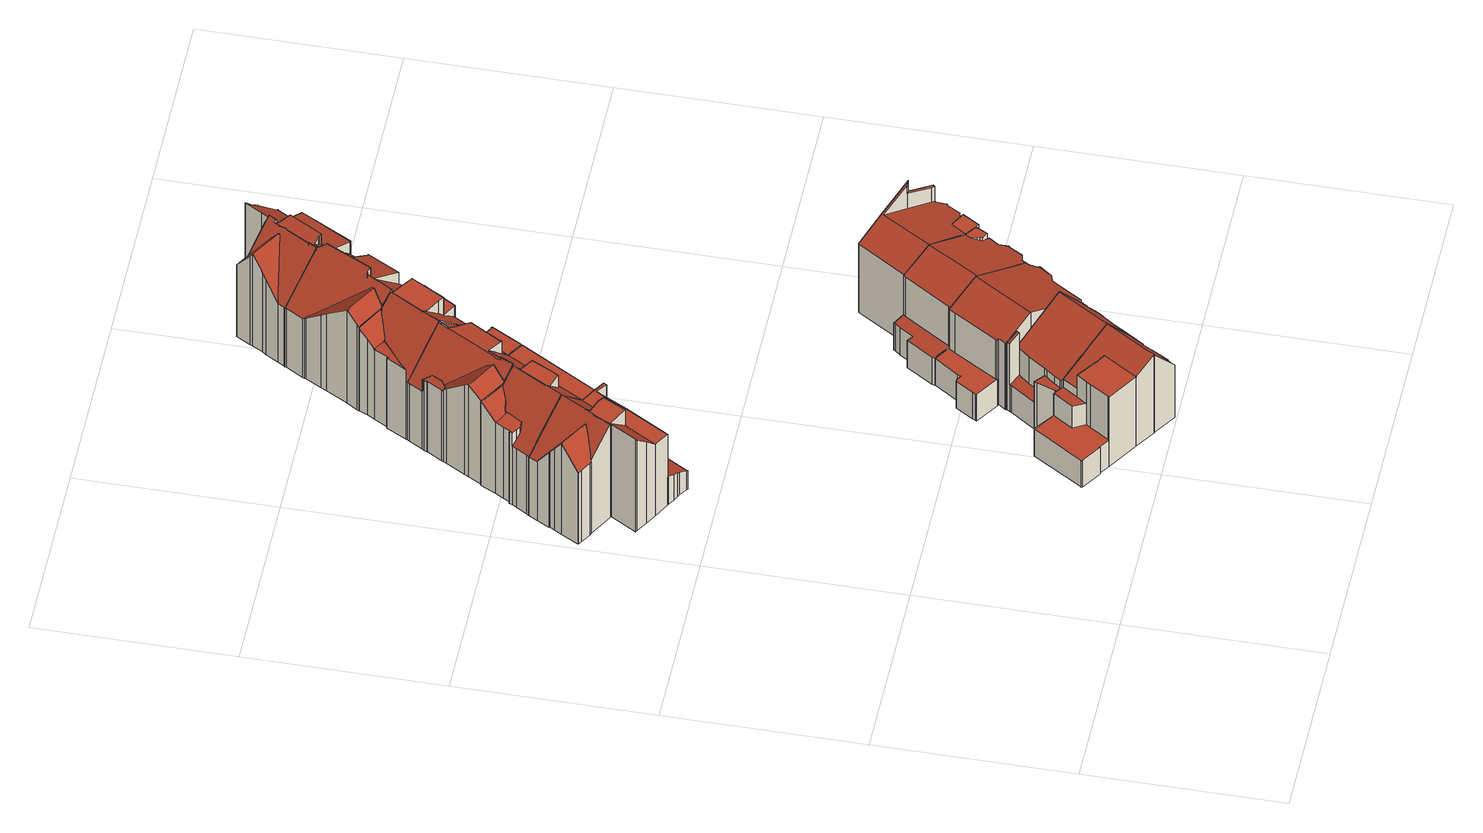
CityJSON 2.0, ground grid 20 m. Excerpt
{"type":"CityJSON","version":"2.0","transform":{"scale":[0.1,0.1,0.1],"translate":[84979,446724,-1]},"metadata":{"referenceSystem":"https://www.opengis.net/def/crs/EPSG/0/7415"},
"CityObjects":{
"building1":{"type":"Building","attributes":{"dak_type":"slanted","data_area":81.63,"data_coverage":0.858,"geconstateerd":false,"gid":18956905,"h_dak_50p":9.62,"h_dak_70p":10.9,"h_dak_max":12.16,"h_dak_min":2.29,"h_maaiveld":-0.188,"kas_warenhuis":false,"lod11_replace":false,"ondergronds_type":"above ground","oorspronkelijkbouwjaar":1922,"pw_actueel":"yes","pw_bron":"ahn3","reconstructie_methode":"tudelft3d-geoflow","reconstruction_skipped":false,"rmse_lod12":3.82,"rmse_lod13":1.35,"rmse_lod22":0.119,"rn":1,"status":"Pand in gebruik","t_run":193.78,"val3dity_codes_lod12":"[]","val3dity_codes_lod13":"[]","val3dity_codes_lod22":"[]"},"children":["building1-1"]},
"building1-1":{"type":"BuildingPart","parents":["building1"],"geometry":[{"type":"Solid","lod":"2.2","boundaries":[[[[0,1,2,3,4,5,6,7,8,9,10,11,12,13,14,15,16,17,18,19,20,21,22,23,24,25,26,27,28,29,30,31,32,33,34,35]],[[36,16,15,37]],[[38,7,6,39]],[[40,41,42]],[[43,5,4,44]],[[45,46,42]],[[47,10,9,48]],[[49,31,30,50]],[[51,22,21,52]],[[53,23,22,51]],[[54,25,24,55]],[[56,57,58,59]],[[60,1,0,61]],[[62,34,33,63]],[[39,6,5,43]],[[64,8,7,38]],[[65,66,32,31,49]],[[67,68,66,65]],[[59,58,68,67]],[[63,33,32,66]],[[69,70,37,71]],[[72,73,74]],[[73,72,75,76,77]],[[78,20,19,79]],[[52,21,20,78]],[[80,29,28,81]],[[82,64,83,84]],[[48,9,8,64,82]],[[85,86,87,88]],[[79,19,18,89]],[[89,18,17,90]],[[90,17,16,36]],[[71,37,15,14,91]],[[92,93,94,95]],[[95,94,96,97]],[[91,14,13,98]],[[81,28,27,99]],[[100,101,102]],[[103,26,25,54]],[[99,27,26,103]],[[50,30,29,80]],[[55,24,23,53]],[[97,96,104,105]],[[77,76,93,92]],[[44,4,3,106]],[[106,3,2,107]],[[107,2,1,60]],[[61,0,35,108]],[[101,100,109,110]],[[111,12,11,112]],[[110,109,113]],[[112,11,10,47]],[[114,115,116]],[[41,40,86,85]],[[84,83,117,118]],[[46,45,75,72]],[[118,117,57,56]],[[108,35,34,62]],[[105,104,115,114]],[[88,87,116]],[[70,69,102]],[[98,13,12,111]],[[50,80,119,120,86,40,121,48,82,84,118,56,59,67,65,49]],[[51,52,78,122,110,113,123,55,53]],[[113,109,100,102,69,71,91,74,73,77,92,95,97,105,114,124,125,81,99,103,54,55,123]],[[70,102,101,110,122,78,79,89,90,36,37]],[[88,116,115,104,96,94,93,76,75,45,42,41,85]],[[114,116,87,86,120,119,80,81,125,124]],[[66,68,58,57,117,83,64,38,39,43,44,106,107,60,61,108,62,63]],[[46,72,74,91,98,111,112,47,48,121,40,42]]]],"semantics":{"surfaces":[{"type":"GroundSurface"},{"type":"WallSurface","on_footprint_edge":true},{"type":"WallSurface","on_footprint_edge":false},{"type":"RoofSurface"}],"values":[[0,1,1,2,1,2,1,1,1,1,1,2,1,1,1,1,1,2,2,1,2,2,2,1,1,1,2,1,2,1,1,1,1,2,2,1,1,2,1,1,1,1,2,2,1,1,1,1,2,1,2,1,2,2,2,2,2,1,2,2,2,1,3,3,3,3,3,3,3,3]]}}]},
"building2":{"type":"Building","attributes":{"dak_type":"slanted","data_area":70.76,"data_coverage":0.917,"geconstateerd":false,"gid":11190667,"h_dak_50p":8.72,"h_dak_70p":9.11,"h_dak_max":10.37,"h_dak_min":3.14,"h_maaiveld":-0.103,"kas_warenhuis":false,"lod11_replace":false,"ondergronds_type":"above ground","oorspronkelijkbouwjaar":1929,"pw_actueel":"yes","pw_bron":"ahn3","reconstructie_methode":"tudelft3d-geoflow","reconstruction_skipped":false,"rmse_lod12":2.74,"rmse_lod13":1.21,"rmse_lod22":0.404,"rn":1,"status":"Pand in gebruik","t_run":144.03,"val3dity_codes_lod12":"[]","val3dity_codes_lod13":"[]","val3dity_codes_lod22":"[]"},"children":["building2-1"]},
"building2-1":{"type":"BuildingPart","parents":["building2"],"geometry":[{"type":"Solid","lod":"2.2","boundaries":[[[[126,127,128,129,130,131,132,133,134,135,136,137,138,139,140,141,142,143,144,145,146,147,148,149,150,151,152,153,154,155,156,157]],[[158,153,152,159]],[[160,128,127,161]],[[162,126,157,163]],[[164,149,148,165]],[[166,138,137,167]],[[159,152,151,168]],[[169,160,170,171]],[[172,139,138,166]],[[173,140,139,172]],[[174,175,150,149,164]],[[176,145,144,177]],[[178,131,130,179]],[[180,129,128,160,169]],[[181,156,155,182]],[[182,155,154,183]],[[183,154,153,158]],[[168,151,150,175]],[[184,185,175,174]],[[186,187,185,184]],[[188,146,145,176]],[[165,148,147,189]],[[190,133,132,191]],[[192,143,142,193]],[[163,157,156,181]],[[194,136,135,195]],[[177,144,143,192]],[[196,141,140,173]],[[193,142,141,196]],[[197,198,199,200]],[[201,202,203,200,204]],[[179,130,129,180]],[[204,200,199,187,186]],[[191,132,131,178]],[[195,135,134,205]],[[205,134,133,190]],[[189,147,146,188]],[[206,207,208,209]],[[209,208,202,201]],[[171,170,203,202]],[[207,206,210]],[[161,127,126,162,211]],[[211,162,198,197]],[[167,137,136,194]],[[184,174,164,212,213,210,206,209,201,204,186]],[[199,198,162,163,181,182,183,158,159,168,175,185,187]],[[202,208,207,210,213,212,164,165,214,215,216,217,191,178,179,180,169,171]],[[211,197,200,203,170,160,161]],[[167,194,195,205,190,191,217,216,215,214,165,189,188,176,177,192,193,196,173,172,166]]]],"semantics":{"surfaces":[{"type":"GroundSurface"},{"type":"WallSurface","on_footprint_edge":true},{"type":"WallSurface","on_footprint_edge":false},{"type":"RoofSurface"}],"values":[[0,1,1,1,1,1,1,2,1,1,1,1,1,1,1,1,1,1,2,2,1,1,1,1,1,1,1,1,1,2,2,1,2,1,1,1,1,2,2,2,2,1,2,1,3,3,3,3,3]]}}]},
"building3":{"type":"Building","attributes":{"dak_type":"slanted","data_area":61.89,"data_coverage":0.876,"geconstateerd":false,"gid":18956890,"h_dak_50p":9.97,"h_dak_70p":10.88,"h_dak_max":12.15,"h_dak_min":7.61,"h_maaiveld":-0.208,"kas_warenhuis":false,"lod11_replace":false,"ondergronds_type":"above ground","oorspronkelijkbouwjaar":1922,"pw_actueel":"yes","pw_bron":"ahn3","reconstructie_methode":"tudelft3d-geoflow","reconstruction_skipped":false,"rmse_lod12":1.29,"rmse_lod13":1.42,"rmse_lod22":0.0448,"rn":1,"status":"Pand in gebruik","t_run":102.22,"val3dity_codes_lod12":"[]","val3dity_codes_lod13":"[]","val3dity_codes_lod22":"[]"},"children":["building3-1"]},
"building3-1":{"type":"BuildingPart","parents":["building3"],"geometry":[{"type":"Solid","lod":"2.2","boundaries":[[[[218,219,220,221,222,223,224,31,30,225,29,28,26,25,226,227,228,229,230,231,232,233,234,235,236,237,238,239]],[[240,224,223,241]],[[81,28,29,80]],[[80,29,225,242]],[[243,221,220,244]],[[245,222,221,243]],[[246,227,226,247]],[[247,226,25,54]],[[54,25,26,103]],[[248,218,239,249]],[[250,234,233,251]],[[241,223,222,245]],[[252,229,228,253,254]],[[242,225,30,255]],[[255,30,31,256]],[[257,236,235,258]],[[259,260,261,262]],[[244,220,219,263]],[[264,265,266]],[[256,31,224,240]],[[254,253,267,268]],[[269,270,271]],[[272,273,270,269]],[[260,259,274]],[[275,276,274]],[[277,278,279,280]],[[281,230,229,252]],[[282,231,230,281]],[[283,232,231,282]],[[284,285,286]],[[285,284,287]],[[258,235,234,250]],[[276,275,288,289]],[[280,279,271]],[[253,228,227,246]],[[268,267,265,264]],[[251,233,232,283]],[[103,26,28,81]],[[290,238,237,291]],[[291,237,236,257]],[[249,239,238,290]],[[263,219,218,248]],[[262,261,273,272]],[[289,288,278,277]],[[256,240,241,245,243,292,293,294,295,296,297,80,242,255]],[[298,299,286,285,287,300,257,258,250,251,283]],[[265,267,253,246,247,54,103,81,301,259,262,272,269,290,291,257,300,287,284,302,266]],[[254,268,264,266,302,284,286,299,298,283,282,281,252]],[[263,248,249,290,269,271,279,278,288,275,274,259,301,81,80,297,296,295,294,293,292,243,244]],[[270,273,261,260,274,276,289,277,280,271]]]],"semantics":{"surfaces":[{"type":"GroundSurface"},{"type":"WallSurface","on_footprint_edge":true},{"type":"WallSurface","on_footprint_edge":false},{"type":"RoofSurface"}],"values":[[0,1,1,1,1,1,1,1,1,1,1,1,1,1,1,1,2,1,2,1,2,2,2,2,2,2,1,1,1,2,2,1,2,2,1,2,1,1,1,1,1,1,2,2,3,3,3,3,3,3]]}}]},
"building4":{"type":"Building","attributes":{"dak_type":"slanted","data_area":57.56,"data_coverage":0.921,"geconstateerd":false,"gid":18956776,"h_dak_50p":8.62,"h_dak_70p":9.25,"h_dak_max":10.39,"h_dak_min":3.16,"h_maaiveld":-0.057,"kas_warenhuis":false,"lod11_replace":false,"ondergronds_type":"above ground","oorspronkelijkbouwjaar":1929,"pw_actueel":"yes","pw_bron":"ahn3","reconstructie_methode":"tudelft3d-geoflow","reconstruction_skipped":false,"rmse_lod12":1.75,"rmse_lod13":2.56,"rmse_lod22":0.356,"rn":1,"status":"Verbouwing pand","t_run":205.4,"val3dity_codes_lod12":"[]","val3dity_codes_lod13":"[]","val3dity_codes_lod22":"[]"},"children":["building4-1"]},
"building4-1":{"type":"BuildingPart","parents":["building4"],"geometry":[{"type":"Solid","lod":"2.2","boundaries":[[[[303,304,305,306,134,132,130,129,307,308,309,310,311,312,313,314,315,316,317,318,319,320,321,322,323,324,325]],[[326,323,322,327]],[[328,325,324,329]],[[327,322,321,330]],[[191,132,134,331]],[[179,130,132,191]],[[332,319,318,333]],[[334,320,319,332]],[[335,336,337,338]],[[339,314,313,340]],[[341,305,304,342]],[[343,306,305,341]],[[329,324,323,326]],[[344,317,316,345,346]],[[346,345,347,348,349]],[[350,333,318,317,344]],[[351,308,307,352]],[[353,312,311,354]],[[330,321,320,334]],[[355,303,325,328]],[[352,307,129,180]],[[349,348,333,350]],[[338,337,356,357]],[[358,359,340,360]],[[361,358,336,335]],[[360,340,313,312,353]],[[362,363,309,308,351]],[[357,356,363,362]],[[354,311,310,364]],[[180,129,130,179]],[[342,304,303,355]],[[348,347,365,366]],[[331,134,306,343]],[[364,310,309,363]],[[367,315,314,339]],[[345,316,315,367]],[[366,365,359,358,361]],[[349,350,344,346]],[[352,180,179,191,368,369,332,333,348,366,361,335,338,357,362,351]],[[363,356,337,336,358,360,353,354,364]],[[343,341,342,355,328,329,326,327,330,334,332,369,368,191,331]],[[345,367,339,340,359,365,347]]]],"semantics":{"surfaces":[{"type":"GroundSurface"},{"type":"WallSurface","on_footprint_edge":true},{"type":"WallSurface","on_footprint_edge":false},{"type":"RoofSurface"}],"values":[[0,1,1,1,1,1,1,1,2,1,1,1,1,1,2,1,1,1,1,1,1,2,2,2,2,1,1,2,1,1,1,2,1,1,1,1,2,3,3,3,3,3]]}}]},
"building5":{"type":"Building","attributes":{"dak_type":"slanted","data_area":59.88,"data_coverage":0.848,"geconstateerd":false,"gid":18956885,"h_dak_50p":10.6,"h_dak_70p":11.45,"h_dak_max":12.77,"h_dak_min":7.4,"h_maaiveld":-0.145,"kas_warenhuis":false,"lod11_replace":false,"ondergronds_type":"above ground","oorspronkelijkbouwjaar":1922,"pw_actueel":"yes","pw_bron":"ahn3","reconstructie_methode":"tudelft3d-geoflow","reconstruction_skipped":false,"rmse_lod12":1.57,"rmse_lod13":1.72,"rmse_lod22":0.0767,"rn":1,"status":"Pand in gebruik","t_run":176.5,"val3dity_codes_lod12":"[]","val3dity_codes_lod13":"[]","val3dity_codes_lod22":"[]"},"children":["building5-1"]},
"building5-1":{"type":"BuildingPart","parents":["building5"],"geometry":[{"type":"Solid","lod":"2.2","boundaries":[[[[370,371,372,373,374,375,376,377,378,379,380,381,382,383,384,385,386,387,388,389,390,391,392,393,394,395,396,397,398,399,400,401,402,403,404,405,406]],[[407,381,380,241]],[[408,374,373,409]],[[410,382,381,407]],[[411,393,392,412]],[[250,394,393,411]],[[413,402,401,414]],[[414,401,400,415]],[[416,405,404,417]],[[418,406,405,416]],[[419,386,385,244]],[[244,385,384,420,421]],[[421,420,422,423]],[[409,373,372,424]],[[425,376,375,426]],[[427,389,388,428]],[[428,388,387,429,430]],[[430,429,431,432]],[[420,384,383,243]],[[433,390,389,427]],[[434,396,395,435]],[[436,377,376,425]],[[432,431,437]],[[429,387,386,419]],[[412,392,391,438]],[[439,440,441]],[[442,443,444]],[[440,439,444]],[[445,438,391,390,433]],[[443,442,438,445]],[[446,447,448,449]],[[450,451,452,453]],[[415,400,399,454]],[[455,456,457]],[[458,379,378,459,460]],[[461,462,456,455]],[[460,459,462,461]],[[459,378,377,436]],[[463,464,465]],[[466,467,465]],[[468,469,470,471]],[[449,448,472,473]],[[474,475,467,466]],[[473,472,403,402,413]],[[476,371,370,477]],[[478,476,479,480]],[[471,470,451,450]],[[424,372,371,476,478]],[[477,370,406,418]],[[481,397,396,434]],[[435,395,394,250]],[[454,399,398,482]],[[483,484,485,486]],[[486,485,482,487]],[[484,483,488]],[[447,446,488]],[[480,479,475,474]],[[426,375,374,408]],[[487,482,398,397,481]],[[241,380,379,458]],[[423,422,469,468]],[[243,383,382,410]],[[417,404,403,472]],[[453,452,464,463]],[[430,432,437,489,490,467,475,479,476,477,418,416,417,472,448,447,491,441,440,444,443,445,433,427,428]],[[439,492,435,250,411,412,438,442,444]],[[493,457,456,462,459,436,425,426,408,409,424,478,480,474,466,465,464,452,451,470,469,422,420,243,494,495]],[[465,467,490,489,437,431,429,419,244,421,423,468,471,450,453,463]],[[482,485,484,488,446,449,473,413,414,415,454]],[[483,486,487,481,434,435,492,439,441,491,447,488]],[[241,458,460,461,455,457,493,495,494,243,410,407]]]],"semantics":{"surfaces":[{"type":"GroundSurface"},{"type":"WallSurface","on_footprint_edge":true},{"type":"WallSurface","on_footprint_edge":false},{"type":"RoofSurface"}],"values":[[0,1,1,1,1,1,1,1,1,1,1,1,2,1,1,1,1,2,1,1,1,1,2,1,1,2,2,2,1,2,2,2,1,2,1,2,2,1,2,2,2,2,2,1,1,2,2,1,1,1,1,1,2,2,2,2,2,1,1,1,2,1,1,2,3,3,3,3,3,3,3]]}}]},
"building6":{"type":"Building","attributes":{"dak_type":"slanted","data_area":83.84,"data_coverage":0.945,"geconstateerd":false,"gid":18956771,"h_dak_50p":8.91,"h_dak_70p":9.5,"h_dak_max":10.44,"h_dak_min":2.99,"h_maaiveld":-0.073,"kas_warenhuis":false,"lod11_replace":false,"ondergronds_type":"above ground","oorspronkelijkbouwjaar":1929,"pw_actueel":"yes","pw_bron":"ahn3","reconstructie_methode":"tudelft3d-geoflow","reconstruction_skipped":false,"rmse_lod12":2.29,"rmse_lod13":1.22,"rmse_lod22":0.138,"rn":1,"status":"Pand in gebruik","t_run":117.68,"val3dity_codes_lod12":"[]","val3dity_codes_lod13":"[]","val3dity_codes_lod22":"[]"},"children":["building6-1"]},
"building6-1":{"type":"BuildingPart","parents":["building6"],"geometry":[{"type":"Solid","lod":"2.2","boundaries":[[[[496,497,498,499,500,501,502,503,504,505,506,507,508,509,510,511,512,513,514,321,515,516,517,518,519,520,521]],[[522,513,512,523]],[[524,514,513,522]],[[525,518,517,526]],[[527,511,510,528]],[[529,509,508,530]],[[531,503,502,532]],[[530,508,507,533]],[[534,535,536,537]],[[538,501,500,539]],[[533,507,506,540]],[[541,520,519,542]],[[543,521,520,541]],[[544,496,521,543]],[[526,517,516,545]],[[546,321,514,524]],[[547,498,497,548]],[[540,506,505,549]],[[532,502,501,538]],[[550,551,535,534]],[[552,553,551,550]],[[553,504,503,531]],[[554,542,519,518,525]],[[545,516,515,555]],[[555,515,321,546]],[[548,497,496,544]],[[556,499,498,547]],[[539,500,499,556]],[[537,536,542,554]],[[549,505,504,553,552]],[[523,512,511,527]],[[528,510,509,529]],[[549,557,555,546,524,522,523,527,528,529,530,533,540]],[[531,532,538,539,556,547,548,544,543,541,542,536,535,551,553]],[[549,552,550,534,537,554,525,526,545,555,557]]]],"semantics":{"surfaces":[{"type":"GroundSurface"},{"type":"WallSurface","on_footprint_edge":true},{"type":"WallSurface","on_footprint_edge":false},{"type":"RoofSurface"}],"values":[[0,1,1,1,1,1,1,1,2,1,1,1,1,1,1,1,1,1,1,2,2,1,1,1,1,1,1,1,2,1,1,1,3,3,3]]}}]},
"building7":{"type":"Building","attributes":{"dak_type":"slanted","data_area":62.92,"data_coverage":0.889,"geconstateerd":false,"gid":18956891,"h_dak_50p":10.22,"h_dak_70p":11.28,"h_dak_max":14.34,"h_dak_min":7.38,"h_maaiveld":-0.137,"kas_warenhuis":false,"lod11_replace":false,"ondergronds_type":"above ground","oorspronkelijkbouwjaar":1922,"pw_actueel":"yes","pw_bron":"ahn3","reconstructie_methode":"tudelft3d-geoflow","reconstruction_skipped":false,"rmse_lod12":1.7,"rmse_lod13":1.89,"rmse_lod22":0.288,"rn":1,"status":"Pand in gebruik","t_run":116.36,"val3dity_codes_lod12":"[]","val3dity_codes_lod13":"[]","val3dity_codes_lod22":"[]"},"children":["building7-1"]},
"building7-1":{"type":"BuildingPart","parents":["building7"],"geometry":[{"type":"Solid","lod":"2.2","boundaries":[[[[558,559,560,374,561,562,405,563,564,565,566,567,568,569,570,571,572,573,574,575,576,577,578,579,580,581]],[[582,583,584,585]],[[586,580,579,587]],[[587,579,578,588]],[[589,577,576,590]],[[590,576,575,591]],[[592,571,570,593]],[[594,595,596]],[[597,598,599,594]],[[600,601,602,603]],[[604,589,605]],[[593,570,569,606]],[[607,564,563,608,609]],[[408,374,560,610]],[[610,560,559,611]],[[612,613,614]],[[615,561,374,408]],[[606,569,568,616]],[[617,618,613]],[[619,611,559,558,601,600]],[[618,617,611,619]],[[603,602,583]],[[614,613,583,582]],[[620,581,580,586]],[[621,622,623,624]],[[588,578,577,589,604]],[[625,626,598]],[[626,625,612,614]],[[601,558,581,620]],[[416,405,562,627]],[[596,595,627,628]],[[585,584,629]],[[609,608,630,631]],[[608,563,405,416]],[[628,627,562,561,615]],[[632,633,591,634]],[[635,574,573,636]],[[637,638,622,621]],[[639,567,566,640]],[[624,623,641]],[[642,572,571,592]],[[594,599,633,632]],[[631,630,638,637]],[[634,591,575,574,635]],[[640,566,565,643]],[[643,565,564,607]],[[616,568,567,639]],[[636,573,572,642]],[[583,613,618,619,600,603]],[[604,605,629,584,583,602,601,620,586,587,588]],[[628,615,408,610,611,617,613,612,625,598,597,594,596]],[[591,633,599,598,626,614,582,585,629,605,589,590]],[[624,641,592,593,606,616,639,640,644,621]],[[621,644,640,643,607,609,631,637,621,624]],[[636,642,592,641,623,622,638,630,608,416,627,595,594,632,634,635]]]],"semantics":{"surfaces":[{"type":"GroundSurface"},{"type":"WallSurface","on_footprint_edge":false},{"type":"WallSurface","on_footprint_edge":true},{"type":"RoofSurface"}],"values":[[0,1,2,2,2,2,2,1,1,1,1,2,2,2,2,1,2,2,1,2,1,1,1,2,1,2,1,1,2,2,1,1,1,2,2,1,2,1,2,1,2,1,1,2,2,2,2,2,3,3,3,3,3,3,3]]}}]},
"building8":{"type":"Building","attributes":{"dak_type":"slanted","data_area":67.67,"data_coverage":0.919,"geconstateerd":false,"gid":11568615,"h_dak_50p":8.93,"h_dak_70p":9.46,"h_dak_max":10.38,"h_dak_min":2.89,"h_maaiveld":-0.23,"kas_warenhuis":false,"lod11_replace":false,"ondergronds_type":"above ground","oorspronkelijkbouwjaar":1929,"pw_actueel":"yes","pw_bron":"ahn3","reconstructie_methode":"tudelft3d-geoflow","reconstruction_skipped":false,"rmse_lod12":1.98,"rmse_lod13":1.2,"rmse_lod22":0.0838,"rn":1,"status":"Pand in gebruik","t_run":120.89,"val3dity_codes_lod12":"[]","val3dity_codes_lod13":"[]","val3dity_codes_lod22":"[]"},"children":["building8-1"]},
"building8-1":{"type":"BuildingPart","parents":["building8"],"geometry":[{"type":"Solid","lod":"2.2","boundaries":[[[[645,646,647,648,649,650,651,652,653,654,655,656,657,658,659,660,661,662,663,664,665,666,667,668,669,670,671]],[[672,647,646,673]],[[674,655,654,538]],[[675,664,663,676]],[[677,671,670,678]],[[678,670,669,679]],[[680,681,682,683]],[[684,668,667,685]],[[681,661,660,686]],[[683,682,687,688]],[[679,669,668,684]],[[689,653,652,690]],[[691,656,655,674]],[[688,687,690,692]],[[693,650,649,533]],[[533,649,648,694]],[[695,696,697,698]],[[692,690,652,651,549]],[[696,695,699]],[[676,663,662,700]],[[700,662,661,681,680]],[[549,651,650,693]],[[694,648,647,672]],[[701,645,671,677]],[[673,646,645,701]],[[698,697,702,703]],[[704,685,667,666,705]],[[705,666,665,706]],[[706,665,664,675]],[[703,702,685,704]],[[538,654,653,689]],[[707,657,656,691]],[[708,658,657,707]],[[709,659,658,708]],[[686,660,659,709]],[[549,710,711,700,680,683,688,692]],[[685,702,697,696,699,712,675,676,700,711,710,549,693,533,694,672,673,701,677,678,679,684]],[[686,709,708,707,691,674,538,689,690,687,682,681]],[[704,705,706,675,712,699,695,698,703]]]],"semantics":{"surfaces":[{"type":"GroundSurface"},{"type":"WallSurface","on_footprint_edge":true},{"type":"WallSurface","on_footprint_edge":false},{"type":"RoofSurface"}],"values":[[0,1,1,1,1,1,2,1,1,2,1,1,1,2,1,1,2,1,2,1,1,1,1,1,1,2,1,1,1,2,1,1,1,1,1,3,3,3,3]]}}]},
"building9":{"type":"Building","attributes":{"dak_type":"slanted","data_area":61.18,"data_coverage":0.865,"geconstateerd":false,"gid":18956886,"h_dak_50p":10.56,"h_dak_70p":11.27,"h_dak_max":12.97,"h_dak_min":7.43,"h_maaiveld":-0.24,"kas_warenhuis":false,"lod11_replace":false,"ondergronds_type":"above ground","oorspronkelijkbouwjaar":1922,"pw_actueel":"yes","pw_bron":"ahn3","reconstructie_methode":"tudelft3d-geoflow","reconstruction_skipped":false,"rmse_lod12":1.41,"rmse_lod13":1.76,"rmse_lod22":0.166,"rn":1,"status":"Pand in gebruik","t_run":166.75,"val3dity_codes_lod12":"[]","val3dity_codes_lod13":"[]","val3dity_codes_lod22":"[]"},"children":["building9-1"]},
"building9-1":{"type":"BuildingPart","parents":["building9"],"geometry":[{"type":"Solid","lod":"2.2","boundaries":[[[[713,714,715,716,717,718,719,720,721,722,723,724,725,726,727,728,729,730,731,732,733,734,735,736,737,738,739,740,741,742,743,744,745,746]],[[747,737,736,748]],[[749,738,737,747]],[[750,746,745,751]],[[752,729,728,606]],[[753,722,721,754]],[[634,724,723,755]],[[755,723,722,753]],[[756,757,758,759]],[[760,730,729,752]],[[761,762,763]],[[764,713,746,750,765]],[[766,767,725,724,634]],[[636,768,767,766]],[[754,721,720,769]],[[770,743,742,771]],[[772,744,743,770]],[[773,739,738,749]],[[774,775,776]],[[777,773,776]],[[592,726,725,767]],[[778,733,732,779]],[[780,718,717,781]],[[781,717,716,782]],[[759,758,783,784,785]],[[751,745,744,772]],[[771,742,741,786]],[[765,750,787,788]],[[789,734,733,778]],[[790,735,734,789]],[[779,732,731,791]],[[791,731,730,760]],[[792,727,726,592]],[[606,728,727,792]],[[793,740,739,773,777]],[[794,795,757,756]],[[795,715,714,796]],[[784,783,797]],[[788,787,762,761]],[[796,714,713,764]],[[748,736,735,790]],[[785,784,775,774]],[[786,741,740,793]],[[798,799,800]],[[801,719,718,780]],[[769,720,719,801]],[[782,716,715,795,794]],[[768,636,802]],[[799,798,802]],[[796,764,765,788,761,763,797,783,758,757,795]],[[771,786,793,777,776,775,784,797,763,762,787,750,751,772,770]],[[803,804,805,806,807,790,789,778,779,791,760,808,809,798,800]],[[782,794,756,759,785,774,776,773,749,747,748,790,807,806,805,804,803,800,799,802,636,766,634,755,753,754,769,801,780,781]],[[802,798,809,808,760,752,606,792,592,767,768]]]],"semantics":{"surfaces":[{"type":"GroundSurface"},{"type":"WallSurface","on_footprint_edge":true},{"type":"WallSurface","on_footprint_edge":false},{"type":"RoofSurface"}],"values":[[0,1,1,1,1,1,1,1,2,1,2,1,1,2,1,1,1,1,2,2,1,1,1,1,2,1,1,2,1,1,1,1,1,1,1,2,1,2,2,1,1,2,1,2,1,1,1,2,2,3,3,3,3,3]]}}]},
"building10":{"type":"Building","attributes":{"dak_type":"slanted","data_area":57.73,"data_coverage":0.937,"geconstateerd":false,"gid":11191177,"h_dak_50p":9.21,"h_dak_70p":9.68,"h_dak_max":12.21,"h_dak_min":6.63,"h_maaiveld":-0.259,"kas_warenhuis":false,"lod11_replace":false,"ondergronds_type":"above ground","oorspronkelijkbouwjaar":1929,"pw_actueel":"yes","pw_bron":"ahn3","reconstructie_methode":"tudelft3d-geoflow","reconstruction_skipped":false,"rmse_lod12":1.1,"rmse_lod13":1.48,"rmse_lod22":0.139,"rn":1,"status":"Pand in gebruik","t_run":107.37,"val3dity_codes_lod12":"[]","val3dity_codes_lod13":"[]","val3dity_codes_lod22":"[]"},"children":["building10-1"]},
"building10-1":{"type":"BuildingPart","parents":["building10"],"geometry":[{"type":"Solid","lod":"2.2","boundaries":[[[[810,811,812,813,814,815,816,817,818,819,820,821,822,823,824,825,826,827,828,829,830,831,832,833]],[[834,821,820,835]],[[705,811,810,836]],[[837,832,831,838]],[[839,827,826,840]],[[841,825,824,842]],[[843,844,842,845]],[[846,847,848,849]],[[850,823,822,851]],[[852,830,829,853]],[[854,828,827,839]],[[840,826,825,841]],[[855,851,822,821,834]],[[856,816,815,700]],[[700,815,814,857]],[[845,842,824,823,850]],[[836,810,833,858]],[[859,860,861]],[[862,813,812,863]],[[857,814,813,862]],[[864,865,860,859]],[[838,831,830,852]],[[866,837,865,864]],[[858,833,832,837,866]],[[853,829,828,854]],[[863,812,811,705]],[[867,819,818,868]],[[835,820,819,867]],[[869,817,816,856]],[[868,818,817,869]],[[847,846,844,843]],[[848,847,851,855]],[[845,850,851,847,843]],[[853,854,839,840,841,842,844,846,849,700,857,861,860,865,837,838,852]],[[866,864,859,861,857,862,863,705,836,858]],[[868,869,856,700,849,848,855,834,835,867]]]],"semantics":{"surfaces":[{"type":"GroundSurface"},{"type":"WallSurface","on_footprint_edge":true},{"type":"WallSurface","on_footprint_edge":false},{"type":"RoofSurface"}],"values":[[0,1,1,1,1,1,2,2,1,1,1,1,1,1,1,1,1,2,1,1,2,1,2,1,1,1,1,1,1,1,2,2,3,3,3,3]]}}]},
"building11":{"type":"Building","attributes":{"dak_type":"slanted","data_area":62.26,"data_coverage":0.883,"geconstateerd":false,"gid":18956898,"h_dak_50p":10.18,"h_dak_70p":11.15,"h_dak_max":12.19,"h_dak_min":7.41,"h_maaiveld":-0.244,"kas_warenhuis":false,"lod11_replace":false,"ondergronds_type":"above ground","oorspronkelijkbouwjaar":1922,"pw_actueel":"yes","pw_bron":"ahn3","reconstructie_methode":"tudelft3d-geoflow","reconstruction_skipped":false,"rmse_lod12":1.47,"rmse_lod13":1.23,"rmse_lod22":0.0682,"rn":1,"status":"Pand in gebruik","t_run":147.68,"val3dity_codes_lod12":"[]","val3dity_codes_lod13":"[]","val3dity_codes_lod22":"[]"},"children":["building11-1"]},
"building11-1":{"type":"BuildingPart","parents":["building11"],"geometry":[{"type":"Solid","lod":"2.2","boundaries":[[[[870,871,739,872,873,738,874,875,876,877,878,879,880,881,882,883,884,885,886,887,888,889,890,891,892,893,894,895,896,897,898,744,899]],[[749,738,873,900]],[[901,899,902]],[[903,880,879,904]],[[905,882,881,906]],[[907,908,909,773]],[[910,878,877,911]],[[911,877,876,912]],[[913,892,891,914]],[[915,886,885,916]],[[906,881,880,903]],[[917,918,919]],[[920,889,888,921]],[[921,888,887,922]],[[922,887,886,915]],[[912,876,875,923]],[[924,871,870,925]],[[908,872,739,909]],[[926,884,883,927]],[[909,739,871,924]],[[928,916,885,884,926]],[[929,874,738,749]],[[930,931,932,933]],[[934,890,889,920]],[[935,896,895,936]],[[914,891,890,934]],[[937,938,939,940]],[[941,892,913]],[[942,943,918,917]],[[944,945,943]],[[946,893,892,941]],[[904,879,878,910]],[[947,948,949,950]],[[951,952,953,954,955]],[[955,954,916,928]],[[954,953,919]],[[950,949,952,951]],[[956,897,896,935]],[[957,956,938,937]],[[958,898,897,956,957]],[[959,744,898,958]],[[940,939,945,944]],[[936,895,894,960]],[[960,894,893,946]],[[927,883,882,905]],[[961,962,963]],[[962,961,964]],[[965,966,948,947]],[[967,968,966,965]],[[923,875,874,929]],[[902,899,744,959]],[[969,970,968,967]],[[971,972,970,969]],[[933,932,973,943,942]],[[974,975,976]],[[975,974,977,978]],[[979,980,972,971]],[[981,982,980,979]],[[978,977,931,930]],[[983,984,973,932]],[[900,873,872,908,907]],[[773,909,985,986]],[[986,985,982,981]],[[987,988,984,983]],[[989,988,987]],[[925,870,899,901]],[[906,903,904,910,962,964,905]],[[959,958,957,937,940,944,943,973,984,988,989,902]],[[956,935,936,960,946,941,913,914,934,920,921,922,915,916,954,919,918,943,945,939,938]],[[923,990,963,962,910,911,912]],[[971,969,967,965,947,950,951,955,928,926,927,905,964,961,963,990,923,929,749,900,907,773,986,981,979]],[[989,987,983,932,931,977,974,976,991,924,925,901,902]],[[924,991,976,975,978,930,933,942,917,919,953,952,949,948,966,968,970,972,980,982,985,909,908,909]]]],"semantics":{"surfaces":[{"type":"GroundSurface"},{"type":"WallSurface","on_footprint_edge":true},{"type":"WallSurface","on_footprint_edge":false},{"type":"RoofSurface"}],"values":[[0,1,1,1,1,2,1,1,1,1,1,2,1,1,1,1,1,1,1,1,1,1,2,1,1,1,2,1,2,2,1,1,2,2,2,2,2,1,2,1,1,2,1,1,1,2,2,2,2,1,1,2,2,2,2,2,2,2,2,2,1,2,2,2,2,1,3,3,3,3,3,3,3]]}}]}
},
"vertices":[
[112,459,8],[96,432,8],[96,431,8],[95,432,8],[87,437,8],[85,438,8],[79,441,8],[73,445,8],[72,445,8],[56,454,8],[45,460,8],[33,467,8],[32,468,8],[47,494,8],[46,495,8],[22,508,8],[20,509,8],[9,515,8],[6,517,8],[6,518,8],[15,535,8],[20,543,8],[23,548,8],[22,548,8],[29,561,8],[34,570,8],[37,568,8],[49,562,8],[75,547,8],[101,532,8],[116,524,8],[117,523,8],[128,517,8],[131,515,8],[140,510,8],[140,508,8],[20,509,103],[22,508,103],[73,445,46],[79,441,42],[75,486,103],[75,486,124],[55,496,124],[85,438,39],[87,437,38],[50,499,124],[50,499,130],[45,460,116],[56,454,103],[117,523,102],[116,524,102],[23,548,107],[20,543,115],[22,548,107],[34,570,86],[29,561,86],[111,515,102],[111,515,47],[115,521,47],[115,521,102],[96,432,33],[112,459,33],[140,510,34],[131,515,39],[72,445,46],[128,517,101],[128,517,41],[126,514,101],[126,514,41],[24,509,107],[24,509,105],[22,508,105],[49,499,131],[49,499,132],[48,500,132],[49,499,124],[50,502,124],[50,502,132],[15,535,129],[6,518,104],[101,532,102],[75,547,132],[72,445,102],[73,447,46],[73,447,102],[87,509,124],[87,509,102],[82,513,109],[82,513,124],[6,517,103],[9,515,103],[46,495,132],[54,510,132],[54,510,124],[55,512,124],[55,512,132],[56,513,124],[56,513,132],[47,494,131],[49,562,102],[39,515,116],[39,515,122],[27,510,108],[37,568,89],[57,514,124],[57,514,132],[95,432,33],[96,431,33],[140,508,34],[45,518,120],[45,518,129],[32,468,131],[33,467,129],[50,520,123],[61,521,132],[61,521,124],[68,518,124],[98,490,47],[98,490,102],[100,531,102],[88,510,102],[57,455,103],[19,533,129],[31,559,88],[64,527,132],[75,546,132],
[222,107,9],[224,106,9],[233,100,9],[256,85,9],[263,81,9],[266,79,9],[283,68,9],[306,54,9],[307,53,9],[306,51,9],[297,37,9],[295,35,9],[295,34,9],[295,33,9],[296,25,9],[288,11,9],[284,15,9],[280,8,9],[278,8,9],[276,5,9],[275,2,9],[252,17,9],[251,17,9],[231,30,9],[200,50,9],[189,57,9],[189,56,9],[169,69,9],[168,70,9],[169,71,9],[200,121,9],[202,120,9],[169,69,44],[189,56,44],[233,100,73],[224,106,73],[222,107,44],[202,120,45],[231,30,101],[251,17,113],[295,34,78],[295,35,78],[189,57,44],[233,100,83],[232,100,73],[232,100,83],[295,33,77],[296,25,71],[200,50,101],[200,50,44],[276,5,79],[278,8,79],[266,79,103],[263,81,101],[256,85,97],[200,121,45],[169,71,44],[168,70,44],[201,51,101],[201,51,44],[213,70,101],[213,70,44],[275,2,79],[252,17,112],[306,54,80],[283,68,113],[280,8,77],[284,15,77],[297,37,78],[306,51,78],[288,11,71],[209,87,73],[209,87,44],[216,75,44],[216,75,72],[223,85,101],[223,85,83],[223,85,72],[216,75,101],[307,53,78],[244,70,101],[244,70,96],[243,71,95],[243,71,101],[253,65,101],[222,107,73],[232,32,101],[235,36,101],[252,18,113],[253,19,113],[255,24,113],[282,67,113],
[110,606,8],[120,624,8],[121,625,8],[145,611,8],[160,602,8],[161,602,8],[161,601,8],[114,525,8],[36,573,8],[42,583,8],[45,588,8],[46,591,8],[47,590,8],[51,597,8],[56,606,8],[64,621,8],[65,622,8],[69,619,8],[92,606,8],[96,604,8],[105,599,8],[106,599,8],[161,601,102],[161,602,102],[114,525,101],[145,611,103],[121,625,130],[160,602,102],[42,583,86],[36,573,86],[110,606,130],[106,599,130],[65,622,119],[64,621,119],[46,591,103],[45,588,86],[45,588,103],[116,524,101],[117,523,101],[92,606,117],[69,619,119],[85,564,132],[85,564,125],[89,571,125],[89,571,132],[120,624,130],[54,582,103],[54,582,96],[61,582,103],[49,585,91],[49,585,103],[103,595,131],[103,595,125],[108,592,125],[101,592,131],[101,592,125],[91,561,125],[106,556,109],[106,556,125],[117,576,125],[117,576,110],[121,584,110],[121,584,125],[47,590,103],[51,597,103],[56,606,103],[72,600,103],[72,600,105],[69,599,103],[79,601,109],[110,562,109],[110,562,125],[105,599,131],[96,604,122],[144,610,103],[128,580,102],[122,571,102],[116,559,102],[113,553,102],[102,533,102],[57,605,103],[58,604,103],[91,606,116],[76,548,132],[71,598,103],
[327,74,9],[320,72,9],[319,71,9],[318,70,9],[254,87,9],[241,95,9],[231,101,9],[225,105,9],[226,107,9],[233,125,9],[234,128,9],[235,128,9],[252,153,9],[253,155,9],[255,158,9],[266,151,9],[316,120,9],[337,106,9],[340,104,9],[336,98,9],[336,97,9],[337,89,9],[335,86,9],[336,97,77],[336,98,78],[335,86,71],[337,89,71],[340,104,78],[307,53,79],[316,120,113],[266,151,83],[337,106,82],[242,117,82],[242,117,73],[236,109,72],[236,109,82],[235,128,44],[234,128,44],[319,71,78],[320,72,77],[318,70,78],[255,158,98],[253,155,44],[253,155,99],[264,148,48],[264,148,83],[264,148,104],[266,151,104],[241,95,88],[254,87,95],[233,125,73],[226,107,73],[327,74,71],[232,103,72],[232,103,82],[244,120,73],[244,120,48],[234,128,73],[244,120,82],[231,101,82],[231,101,72],[225,105,73],[255,137,48],[255,137,83],[252,153,44],[284,69,113],[315,119,113],
[147,679,9],[148,678,9],[150,677,9],[176,662,9],[191,654,9],[190,653,9],[188,649,9],[179,634,9],[179,633,9],[162,603,9],[161,602,9],[160,603,9],[149,609,9],[145,611,9],[136,616,9],[121,625,9],[114,613,9],[113,612,9],[112,610,9],[107,600,9],[106,599,9],[95,605,9],[93,606,9],[70,619,9],[65,622,9],[72,635,9],[74,639,9],[85,658,9],[87,662,9],[88,664,9],[97,679,9],[96,679,9],[98,682,9],[99,684,9],[107,698,9],[108,700,9],[134,686,9],[160,603,102],[191,654,85],[176,662,101],[149,609,103],[70,619,118],[93,606,118],[98,682,102],[96,679,102],[97,679,102],[108,700,86],[107,698,86],[134,686,115],[114,613,129],[136,616,112],[136,616,129],[137,617,112],[137,617,129],[150,677,130],[188,649,85],[190,653,85],[107,600,132],[112,610,132],[113,612,129],[113,612,132],[112,612,129],[112,612,131],[106,599,132],[74,639,128],[72,635,132],[179,634,85],[111,614,130],[95,605,118],[103,617,131],[103,617,121],[109,625,122],[96,606,119],[96,606,120],[96,607,120],[95,605,120],[100,666,103],[100,666,96],[106,676,96],[106,676,102],[154,647,129],[154,647,112],[155,649,112],[155,649,129],[88,664,103],[177,634,102],[177,634,87],[163,642,102],[162,603,102],[179,633,85],[179,633,102],[178,634,102],[178,634,86],[145,664,130],[145,664,128],[144,666,130],[142,668,132],[142,668,130],[137,618,129],[137,618,112],[151,642,112],[151,642,129],[99,684,86],[99,684,102],[146,675,132],[146,675,130],[148,678,130],[147,679,129],[148,678,132],[147,676,130],[147,676,132],[85,658,108],[87,662,103],[90,661,104],[90,661,103],[90,660,103],[90,660,104],[87,662,104],[92,661,103],[121,630,130],[140,664,130],[103,654,103],[76,632,131],[161,639,102],[145,612,103],[157,631,102],
[237,187,9],[248,205,9],[251,205,9],[256,202,9],[257,205,9],[274,230,9],[276,229,9],[279,227,9],[290,220,9],[321,200,9],[360,175,9],[378,164,9],[376,161,9],[377,153,9],[378,151,9],[369,138,9],[366,137,9],[359,135,9],[345,113,9],[283,141,9],[254,159,9],[255,160,9],[260,167,9],[258,168,9],[235,183,9],[235,184,9],[359,135,81],[366,137,79],[345,113,81],[260,167,97],[255,160,97],[369,138,78],[378,151,78],[377,153,78],[376,161,81],[279,227,44],[276,229,44],[378,164,81],[285,213,96],[285,213,44],[259,170,44],[259,170,96],[274,230,44],[257,205,44],[360,175,91],[235,183,44],[258,168,44],[235,184,44],[237,187,44],[254,159,97],[340,104,81],[251,205,44],[248,205,44],[321,200,113],[289,219,96],[289,219,44],[290,220,96],[290,220,44],[258,168,96],[283,141,114],[256,202,44],[320,200,113],
[220,706,9],[201,673,9],[191,655,9],[189,655,9],[149,677,9],[109,702,9],[120,722,9],[121,721,9],[129,736,9],[133,743,9],[137,751,9],[138,752,9],[139,752,9],[167,737,9],[167,736,9],[169,736,9],[169,735,9],[178,730,9],[180,729,9],[180,730,9],[194,755,9],[197,754,9],[235,733,9],[233,729,9],[205,715,125],[205,715,102],[204,715,102],[204,715,125],[235,733,84],[197,754,126],[194,755,129],[180,730,126],[180,729,126],[178,730,126],[167,737,118],[139,752,118],[159,696,131],[149,678,131],[149,678,132],[165,693,126],[165,693,125],[159,696,125],[220,706,102],[220,706,85],[219,706,85],[219,706,102],[180,730,130],[183,728,126],[138,752,118],[120,722,102],[109,702,86],[109,702,101],[191,655,85],[201,673,85],[186,681,102],[186,681,101],[186,681,125],[189,655,87],[137,751,117],[200,673,87],[200,673,101],[201,673,101],[233,729,85],[141,729,102],[141,729,101],[142,729,101],[142,729,102],[180,685,109],[180,685,125],[149,677,131],[149,677,132],[184,728,126],[117,709,90],[117,709,101],[175,724,131],[175,724,126],[178,730,131],[169,735,121],[169,736,121],[140,727,102],[140,727,100],[133,743,109],[129,736,102],[143,728,102],[167,736,119],[121,721,102],[132,735,102],
[394,177,8],[390,170,8],[385,169,8],[380,168,8],[378,164,8],[361,175,8],[321,200,8],[291,219,8],[278,228,8],[274,230,8],[275,233,8],[292,260,8],[298,256,8],[307,270,8],[311,275,8],[312,277,8],[324,270,8],[353,251,8],[389,228,8],[394,225,8],[399,222,8],[406,217,8],[400,205,8],[403,204,8],[396,194,8],[399,184,8],[398,184,8],[385,169,80],[390,170,78],[275,233,44],[394,225,90],[389,228,93],[398,184,78],[399,184,78],[396,194,81],[324,270,97],[324,270,45],[322,268,45],[322,268,97],[403,204,81],[400,205,83],[312,277,44],[292,221,45],[292,221,97],[278,228,45],[291,219,45],[292,260,44],[291,219,97],[361,175,90],[380,168,81],[392,213,90],[392,213,88],[393,211,87],[393,211,90],[391,219,90],[353,251,113],[394,177,78],[393,208,86],[393,208,90],[400,205,90],[406,217,90],[399,222,90],[298,256,44],[307,270,44],[311,275,44],[322,201,113],[352,250,113],[393,223,90],
[237,736,8],[235,733,8],[199,753,8],[196,755,8],[194,755,8],[194,754,8],[188,744,8],[187,742,8],[186,740,8],[180,730,8],[180,729,8],[178,730,8],[169,736,8],[167,737,8],[142,751,8],[138,752,8],[139,754,8],[146,765,8],[158,787,8],[161,793,8],[170,809,8],[170,810,8],[171,812,8],[181,830,8],[181,831,8],[182,831,8],[222,809,8],[223,808,8],[227,806,8],[241,798,8],[262,786,8],[264,785,8],[264,784,8],[254,766,8],[181,831,86],[181,830,86],[182,831,86],[254,766,85],[264,784,84],[139,754,120],[180,730,133],[186,740,133],[180,729,133],[199,754,138],[199,754,122],[200,755,122],[200,755,138],[146,765,131],[232,780,113],[232,780,110],[226,783,116],[237,736,99],[254,766,98],[169,736,120],[169,736,118],[169,736,119],[187,742,133],[262,786,87],[241,798,110],[264,785,84],[222,809,131],[222,807,132],[222,807,131],[222,808,131],[222,809,132],[170,809,88],[161,793,104],[194,754,133],[194,755,133],[196,755,135],[223,799,122],[223,799,126],[223,799,137],[227,806,126],[252,766,86],[252,766,99],[170,810,88],[171,812,86],[158,787,110],[142,751,118],[223,808,131],[199,753,138],[199,753,122],[235,733,99],[225,784,117],[180,746,131],[180,746,125],[184,749,127],[188,744,133],[172,739,122],[183,753,124],[183,754,124],[176,787,102],[173,801,93],[172,808,89],[148,764,131],[152,762,131],
[410,215,7],[406,217,7],[404,219,7],[400,221,7],[395,225,7],[353,251,7],[349,254,7],[326,268,7],[324,269,7],[355,318,7],[356,319,7],[384,302,7],[414,283,7],[442,265,7],[440,263,7],[439,262,7],[442,252,7],[440,250,7],[433,238,7],[425,236,7],[423,236,7],[422,234,7],[420,232,7],[410,216,7],[384,302,114],[356,319,98],[410,215,90],[420,232,82],[422,234,82],[440,250,78],[442,252,78],[439,262,82],[440,263,82],[436,265,103],[436,265,84],[440,263,101],[409,283,99],[409,283,119],[409,283,129],[382,300,114],[442,265,101],[414,283,117],[423,236,82],[425,236,81],[433,238,78],[414,283,131],[349,254,110],[395,225,90],[410,216,90],[413,236,90],[413,236,86],[406,240,89],[400,221,90],[404,219,90],[418,233,90],[418,233,83],[420,232,90],[355,318,98],[324,269,97],[326,268,98],
[237,800,8],[225,807,8],[221,809,8],[219,810,8],[182,832,8],[186,839,8],[194,852,8],[197,856,8],[202,866,8],[204,869,8],[212,883,8],[216,881,8],[226,875,8],[248,863,8],[251,861,8],[253,860,8],[258,868,8],[268,886,8],[269,886,8],[269,885,8],[275,882,8],[276,882,8],[284,877,8],[287,876,8],[307,864,8],[309,863,8],[307,860,8],[294,837,8],[265,785,8],[239,799,8],[219,810,128],[239,799,113],[239,799,112],[212,883,103],[204,869,124],[226,875,103],[216,881,103],[221,809,131],[221,809,128],[222,809,128],[202,866,130],[197,856,114],[194,852,107],[284,877,112],[276,882,120],[258,868,129],[253,860,129],[253,849,127],[253,849,123],[250,851,128],[269,885,128],[269,886,128],[268,886,129],[186,839,86],[225,807,128],[237,800,114],[251,861,131],[248,863,128],[253,860,133],[182,832,86],[244,809,126],[244,809,113],[245,809,113],[245,809,126],[275,882,121],[307,860,84],[309,863,84],[293,837,101],[293,837,85],[272,848,107],[272,848,110],[284,877,111],[264,842,126],[264,842,112],[269,850,112],[269,850,111],[287,876,108],[242,845,131],[242,845,128],[243,848,128],[243,848,131],[247,854,131],[247,854,128],[248,852,128],[248,852,129],[248,852,133],[294,837,84],[294,837,100],[265,785,101],[264,785,101],[307,864,85],[237,848,125],[237,848,127],[237,847,126],[235,856,120],[241,842,131],[241,842,128],[239,840,131],[239,840,128],[226,817,131],[226,817,128],[227,817,131],[227,817,128],[245,809,112],[239,810,118],[239,810,127],[228,812,128],[240,810,117],[240,810,127],[224,813,131],[224,813,128],[224,812,131],[224,812,128],[244,808,113],[244,808,112],[223,811,128],[223,811,131],[242,804,113],[242,804,112],[240,800,112],[193,840,91],[226,808,128]
]}
